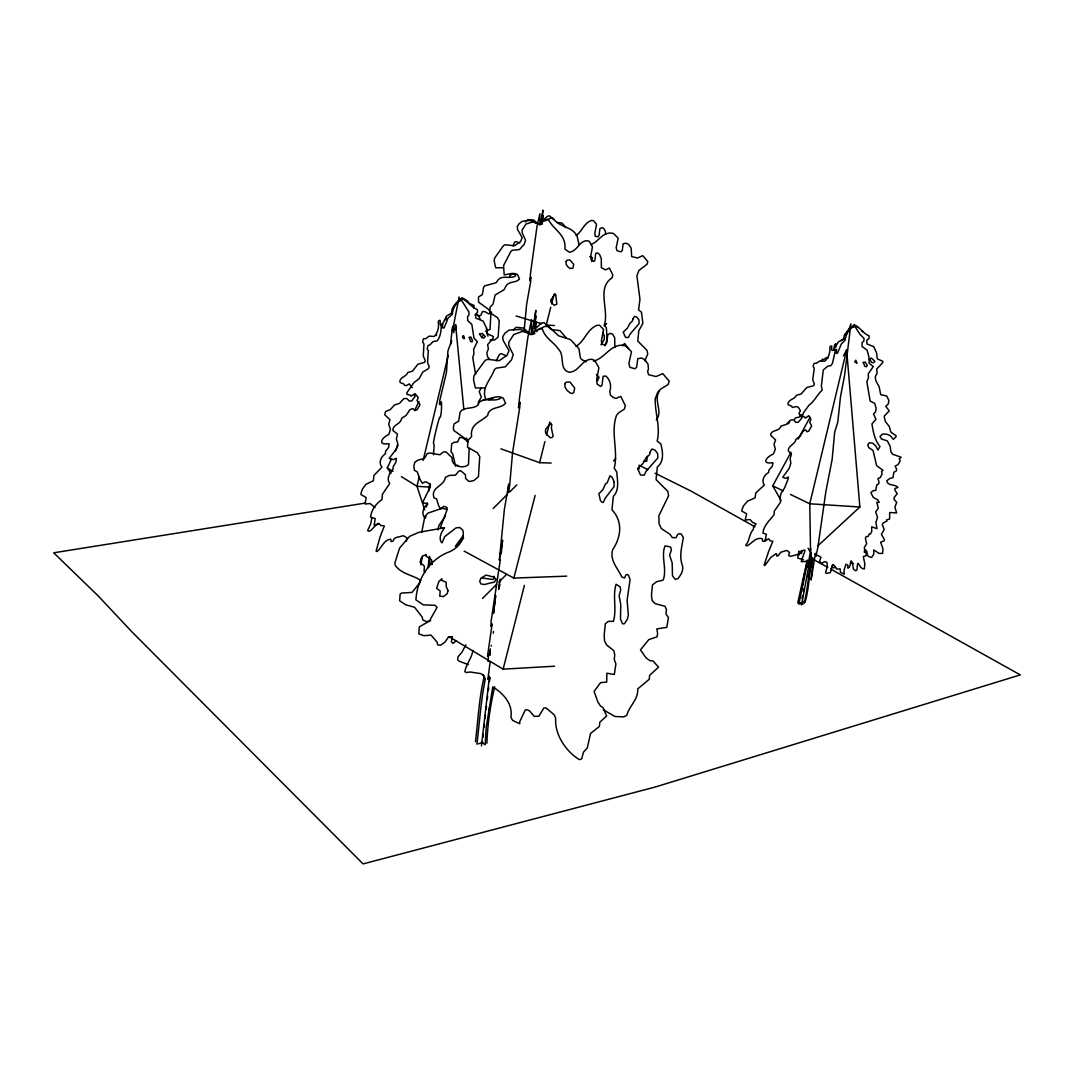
<?xml version="1.0" encoding="UTF-8"?>
<svg xmlns="http://www.w3.org/2000/svg" width="1074" height="1074" viewBox="0 0 1074 1074"><rect width="100%" height="100%" fill="white"/><g stroke="black" fill="none" stroke-linecap="round" stroke-linejoin="round"><path stroke-width="1.5" d="M801.701 588.042L801.285 590.861M539.9 223.311L539.846 213.793L537.013 226.372L530.731 271.668L529.804 280.703L530.851 277.186L530.677 281.563L526.622 304.331L524.139 330.443M864.342 552.385L864.543 549.888L865.805 550.237L866.825 551.163L867.282 554.869L868.53 556.466L871.484 557.513L873.726 554.359L873.699 549.955L879.069 553.392L882.613 553.432L882.962 548.639L880.626 542.222L884.036 540.866L884.52 539.698L881.392 534.409L884.171 529.428L882.264 524.662L883.15 522.957L886.923 521.091L886.614 519.816L889.594 519.078L889.702 512.526L896.615 512.902L894.897 507.331L896.709 502.323L894.186 499.585L893.984 497.759L897.22 493.597L894.937 490.281L894.897 488.495L897.958 487.462C895.004 483.756 887.634 486.455 886.788 480.749L889.916 478.4L892.964 477.675L893.93 472.211L896.266 470.949L896.669 469.257L895.152 466.076L897.971 464.626L900.2 460.894L899.3 458.705L901.18 457.256L892.628 454.248L890.856 451.765L890.212 446.368L887.272 440.85L881.418 438.984L880.036 436.554L882.197 434.232C886.077 433.426 891.031 434.809 892.642 438.702L893.487 439.333L896.199 436.581L895.944 435.641L890.843 432.057L889.299 426.485L885.459 421.639L884.358 417.585L884.332 416.027L889.245 410.845L885.781 406.321L888.332 403.905L888.896 400.414L886.654 395.97L880.667 394.655L879.203 386.855L875.793 380.612L875.256 376.826L877.163 372.987L876.653 369.08L882.6 362.757L882.828 361.307L877.31 358.85L876.572 352.916L873.78 346.674L866.973 343.962L866.731 340.283L869.027 338.498L869.041 335.813C863.523 333.799 860.784 328.201 855.562 325.529L848.715 329.49L844.473 334.954L843.506 339.089L838.338 341.921L833.437 350.205C829.249 352.151 833.961 343.68 830.256 346.419L829.826 347.56C830.471 352.353 828.376 358.206 824.751 361.24L820.093 360.824L816.347 363.267L814.146 363.334L813.072 366.516L814.267 368.194L812.75 379.713L814.361 383.995L813.595 385.687L806.869 387.499L801.097 393.983L796.384 395.299C794.747 399.353 789.511 398.937 788.021 403.22L788.155 404.723L791.578 406.147L792.397 407.489C796.827 406.455 797.794 405.301 800.399 410.711L798.935 413.383L801.942 417.84L798.251 422.27L795.767 422.351L793.713 419.867L790.531 420.122L786.101 424.525L780.919 426.096L780.623 427.076C778.368 431.359 772.743 429.815 770.864 433.708L770.729 435.238L775.576 439.991L774.032 444.247L775.347 449.268L773.361 454.034C766.514 456.745 761.13 464.263 771.924 462.787L772.998 462.827L772.313 466.223L768.984 470.023L768.581 472.493C764.339 474.681 760.889 480.736 764.339 485.005L755.841 492.912L755.009 497.866L747.437 501.249L743.517 505.908L742.053 509.452L741.772 511.009L746.672 513.828L745.181 520.044L750.082 519.521L752.418 522.3L756.083 523.884L753.532 527.347L753.33 529.455C749.034 533.899 749.813 540.558 745.772 545.189L746.806 545.941C751.961 543.686 755.599 536.785 762.285 538.678L762.553 541.121L764.594 541.417L766.218 539.229M433.466 454.799L434.164 445.374L433.413 442.931C434.688 434.916 437.923 422.471 439.561 417.397C441.656 420.109 442.488 392.896 440.152 404.804L439.427 403.945L439.87 400.132L446.422 372.584L447.925 351.023L450.503 343.787L452.476 327.543L452.798 326.295L452.516 330.792L459.095 297.015L460.182 301.029M535.738 326.899L535.98 322.428L534.785 328.322L535.872 315.81L534.047 328.214L535.845 310.332L531.992 334.041M807.151 560.615L797.74 602.876L802.251 603.601M431.976 564.642L432.218 561.756M486.898 743.248C487.596 724.024 490.308 705.551 494.671 686.783M431.426 560.722L431.09 563.769M469.137 448.529L468.519 464.344L467.15 465.566C461.417 468.801 450.892 465.485 452.194 457.833L445.885 451.778L443.307 452.06L439.803 454.758L430.634 453.053L427.371 453.456L424.284 458.625L418.471 459.927L414.873 462.129L413.839 466.062L414.296 470.224L417.33 472.023L420.176 479.863L422.565 483.313L424.767 481.877L426.512 482.078L430.406 484.441L430.312 486.978L422.955 501.773L423.062 502.659L427.855 504.001C423.263 506.982 420.766 514.151 425.264 518.259L426.445 514.607L428.325 512.956L442.139 508.311L446.811 509.425M484.683 388.009L475.379 387.942L473.527 379.86L473.903 375.994L476.99 371.51L485.247 360.327L487.609 359.347L499.182 360.689L507.035 355.333L508.995 350.594L503.088 340.351L502.739 336.645L504.928 333.262L508.969 330.121L520.366 329.396L531.361 334.309L531.563 319.663L527.764 337.934L519.655 396.803L518.5 407.865L519.95 402.132L519.816 406.885L512.553 452.704L509.667 485.475L508.324 492.617L508.714 484.038L504.35 509.64L499.356 560.118L502.605 540.168L501.196 553.902M486.146 709.404L486.468 706.182M484.052 727.179L484.334 724.467M542.437 221.862L542.907 215.31L541.9 223.177M812.615 557.513C808.91 572.361 809.42 587.679 805.017 602.366M487.972 336.095L486.777 332.927M500.309 581.88C500.873 570.361 496.457 601.265 499.934 584.162M429.936 557.285L428.607 567.421M436.447 335.585L436.541 334.739M429.519 556.426L427.949 567.864M482.924 737.274L483.273 734.254M428.633 491.18L429.801 483.703M810.373 551.714L810.669 548.559M488.334 690.582L488.683 687.561M808.145 576.926L808.48 574.134M490.241 650.253L489.731 655.382L490.348 651.717M485.059 718.439L485.421 715.432M541.726 222.318L542.947 210.088L540.584 224.184M481.434 745.866L489.019 680.392L489.194 676.365L487.891 679.318L490.187 661.665M487.247 699.657L487.609 696.61M811.81 558.131C808.346 573.033 808.091 588.337 804.104 603.118M421.679 532.597L424.928 516.138M835.639 347.184L835.747 343.626L834.391 345.304L834.122 350.164M489.314 655.127L490.402 648.951M420.713 562.387L421.344 558.024M805.003 571.945L804.386 574.697M493.288 633.23L493.543 631.458M647.461 456.41L646.723 461.256L643.501 461.404M810.158 553.15L807.742 567.139M802.372 585.357L802.815 582.699M848.433 330.859L850.93 323.838L844.567 375.457L840.486 396.762L837.774 422.176L834.686 432.057L832.135 459.497L825.879 491.516L817.784 547.941L815.837 556.359L815.971 553.271L815.3 554.238L811.085 580L812.602 565.407L812.132 566.991L812.535 558.279L811.165 562.655L811.286 552.573L801.553 604.971M480.951 388.332L479.205 391.634L481.34 397.192L478.333 402.132L478.346 403.851M803.312 591.653L803.822 588.727M500.296 559.89L491.1 621.255L491.019 626.424L492.147 623.86L487.515 656.227L488.549 653.811L488.133 661.423L488.401 660.779M802.103 598.554L802.573 595.909M845.587 335.088L845.735 334.336M638.963 469.123L639.486 466.358M489.341 358.837L487.623 356.863L486.791 352.876L488.442 348.808L487.623 344.7L493.221 338.015L493.342 336.471L487.529 333.88L486.334 327.624L483.005 321.032L475.863 318.186L475.339 314.293L477.541 312.4L477.366 309.567L474.01 308.023L473.996 305.446L469.217 303.378L467.405 300.908L462.075 297.793C457.041 301.848 452.624 307.486 452.382 314.158L448.046 318.159L444.206 327.691C440.555 330.336 444.368 320.951 441.253 324.523C441.253 330.013 440.729 336.484 437.172 340.941L433.077 341.559L429.909 344.929L427.976 345.506L427.183 349.037L428.325 350.473L427.559 362.663L429.184 366.677L428.593 368.583L422.767 372.06L419.222 378.598L413.852 382.653L406.791 392.883L406.992 394.413L410.12 395.017L410.912 396.199L414.98 393.594L418.202 397.501L417.034 400.602L419.934 404.415L419.088 406.469L416.887 409.892L415.141 410.55L412.725 408.603L409.906 409.677L406.173 415.356L401.609 418.336L401.381 419.437C399.89 424.619 392.466 424.754 392.883 430.486L397.514 434.097L396.346 438.904L397.796 443.71L396.266 449.174L389.137 458.41L393.205 459.672L396.4 458.316L395.957 462.008L393.151 466.854L392.923 469.513C389.553 472.963 386.17 479.205 389.741 483.595L382.438 494.228L381.941 499.585C375.913 503.746 371.429 509.828 370.543 517.144L375.202 518.541L374.168 525.414L378.625 523.36L380.921 525.481L384.331 525.991L380.075 536.933L376.101 551.069L377.081 551.512C381.847 547.727 383.713 539.873 390.748 539.175L391.124 541.578L392.977 541.229L394.333 538.504L395.944 537.577L403.448 535.725L407.113 537.94L406.321 541.148M420.766 564.776L422.418 556.52M426.324 507.076L427.224 502.686M803.271 580.054L803.822 577.382M445.683 319.864L446.422 318.266M509.532 277.401L509.922 275.629L512.244 274.018L514.325 273.937M489.395 681.547L490.308 677.6M472.909 650.468C471.768 658.12 466.156 664.256 464.827 671.653L466.103 672.512L470.144 672.015L481.018 673.653L484.079 675.976L485.273 679.157C480.91 700.664 479.487 722.721 476.937 744.282M419.276 476.601L416.967 486.294L424.767 509.895M423.143 460.424L448.247 355.319M450.946 344.002L451.724 340.767M453.644 332.685L455.577 324.603L463.861 409.677M817.784 545.901L859.871 506.995L846.634 350.003L809.769 503.787L810.561 552.573L808.104 548.223M805.5 569.287L806.749 564.145M437.803 529.938L438.93 525.454L445.442 515.95M500.9 448.825L539.618 462.679L544.907 441.535M546.545 435.024L549.794 422.001M491.221 646.065L491.395 645.393M550.747 307.204L546.223 325.073L554.399 325.516M551.58 303.955L554.05 294.222M448.919 636.587L503.129 669.156L524.407 585.384M464.129 551.096L513.842 578.081L535.134 495.45M475.487 741.745C478.011 720.493 479.031 698.422 484.038 677.184L482.938 674.579M371.886 517.681L370.718 523.83L367.644 530.543L368.744 531.321L370.651 530.637L375.913 525.199L379.176 523.763M659.584 390.815C652.817 400.052 663.49 411.261 656.308 419.853M821.476 361.522L822.241 359.253L823.839 359.468L826.671 357.494L828.215 357.924M604.85 345.895L606.971 339.988L606.998 336.404L606.34 327.825L604.34 325.046C609.294 309.903 596.271 288.114 612.113 277.763L612.838 275.051L609.374 268.044L605.508 269.91L601.346 267.708L601.319 258.794L599.654 254.619L597.802 252.967L595.734 253.303L594.889 260.284L593.828 261.492L591.103 259.787L590.673 256.525L592.445 246.845L589.357 241.516L587.344 240.603C578.899 240.885 577.611 251.182 569.381 252.229L564.924 249.181C566.401 234.508 554.13 230.521 548.425 219.687L546.478 219.297L542.853 221.539L540.987 224.359L539.135 224.735L533.59 219.969L527.683 219.74L525.508 221.969M390.963 473.392L387.284 467.875L391.607 458.826M395.192 451.281L398.078 445.254M414.604 410.563L418.914 401.515M513.036 245.812L514.58 242.214L515.815 241.596L519.722 242.925M486.535 329.691L486.67 328.188M644.762 360.945L647.729 354.044L647.058 350.446L637.795 341.049L638.762 330.832L642.883 323.381L641.447 312.145L638.56 309.916L639.956 299.243L636.909 275.83L638.936 270.447L646.978 264.311L647.837 261.667L642.749 255.625L637.513 257.988L631.646 256.565L631.163 248.148L628.652 244.456L625.981 243.167L623.108 243.798L622.276 250.551L620.853 251.853L616.946 250.658L616.167 247.624L618.194 238.16L613.576 233.541L610.69 232.964C601.735 233.112 598.406 241.798 590.915 244.59M465.874 644.843L461.941 652.227L458.088 656.697L457.618 659.758L459.256 661.248L468.358 664.605M780.946 500.35L772.716 485.837L791.001 452.248M798.157 439.105L810.078 417.182M843.466 355.843L846.634 350.003M788.021 423.975L789.632 422.082M801.285 553.66L801.768 552.788M846.137 333.786L849.131 329.288L853.145 326.617L855.105 326.751L860.032 334.403L864.006 338.364L863.872 341.129L862.06 342.66L862.073 346.486L867.08 350.191L868.92 357.024L869.202 363.281L873.283 366.61L868.235 373.806L868.45 377.927L866.839 381.632L870.128 401.005L874.639 403.314L876.156 408.321L875.565 411.879L873.498 414L875.941 419.303L871.954 423.935C873.162 431.842 874.773 440.327 879.982 446.516L877.914 449.993L875.86 446.046L872.853 443.24L869.484 442.676L867.738 444.743L868.678 447.536L873.068 450.503L876.572 465.592L883.043 470.318L881.526 471.499L882.116 473.983L880.224 477.541L877.982 478.561L879.015 482.213L878.626 483.944L876.76 484.83L875.766 490.442L873.39 490.63L870.88 492.523L873.108 497.235L878.076 500.162L879.203 502.444L876.76 502.296L878.331 508.177L875.646 511.962L877.539 517.373L875.901 522.34L876.975 528.636L871.658 526.81L871.739 531.496L870.329 534.127C868.02 532.691 869.859 537.658 866.141 536.557L865.389 538.181L866.637 543.659L864.234 547.686L866.423 554.667L865.993 555.808L863.321 556.52L864.812 563.863L864.328 568.898C858.502 569.462 857.938 555.688 856.945 569.891L855.642 570.791L853.441 569.032L852.394 563.044L850.715 561.192C850.38 563.098 850.071 569.126 847.614 567.891L848.004 565.34L845.976 564.172L844.003 570.24L844.312 574.187L840.418 572.281L840.15 568.884L836.713 569.099L833.706 564.857L832.202 565.166L830.377 572.576L826.416 573.422L825.517 572.455L827.396 566.441L826.886 562.212L824.335 561.662L821.677 563.474L819.529 561.205L820.966 557.245L814.777 553.875M833.169 564.857L831.934 567.287L833.209 567.945L835.72 567.085M591.573 261.479L592.486 257.747L589.747 256.552M597.48 380.639L599.064 377.31L596.446 374.477M496.161 360.864L499.598 354.272L501.142 353.628L506.055 355.655M600.984 344.754L604.232 339.559L604.286 335.773L602.809 332.416M481.85 337.317L483.166 335.424M463.015 535.872L455.363 546.33L463.632 538.061M613.59 461.041L615.644 458.437M802.117 550.922L797.982 556.157L797.714 558.05L803.5 559.863M456.423 640.695L452.879 643.366L451.389 641.661L452.396 636.64L448.422 637.057L445.039 642.051L440.743 645.179L437.615 644.883L437.105 642.158L431.036 635.096L423.774 635.701L418.753 633.794L419.33 626.867L429.291 621.188L437.091 607.387L434.983 605.266L423.344 604.89L415.933 599.883C416.927 579.383 429.358 559.259 449.133 551.929C457.497 548.572 465.539 539.685 462.787 530.167L459.847 527.549L456.088 527.844L444.676 536.651L442.032 542.894L440.783 541.471C438.93 536.664 441.656 531.657 444.502 527.858L440.582 527.965L440.515 527.106L446.932 510.11L447.079 507.546L443.924 506.324L440.649 508.727L438.742 505.975L436.568 498.913L434.097 497.987C430.056 486.978 444.314 486.495 445.334 477.366L449.469 475.393L455.51 475.191L458.437 471.513L460.531 470.533L465.498 474.802L465.592 478.494L469.083 481.528L473.809 480.588L478.44 476.722L479.769 456.598L477.487 452.825L467.539 447.2L467.834 440.541L471.62 436.581C469.821 423.881 480.575 422.203 487.677 415.423L488.227 413.034C492.026 406.294 501.061 408.818 505.545 403.18L503.236 398.078C497.437 394.883 491.623 398.508 485.851 399.38C480.83 388.05 490.993 379.511 494.389 369.671L496.282 368.14L505.304 366.811L511.56 359.75L513.211 354.648L508.888 345.895L508.727 342.324L513.734 334.551L522.541 331.369L530.811 333.826L533.496 332.309L536.127 327.919L541.296 323.247L544.088 322.63L551.204 329.476L559.984 330.644L565.944 337.625M536.53 331.638L538.195 329.745M801.379 414.658L799.217 417.088L795.472 417.867L794.532 419.343M493.167 508.526L507.344 494.362M509.707 491.999L516.795 484.911M482.508 598.446L496.618 584.337M498.967 581.987L506.015 574.939M622.302 345.788L624.638 343.465L628.827 349.09M420.256 582.215L412.027 592.418L401.649 593.036L400.132 594.016L399.635 600.769L405.744 604.796L414.551 607.253L422.163 617.04L422.874 620.034L426.727 621.698L430.634 620.691M513.318 329.893L516.07 327.288L523.535 328.107L530.583 334.632L532.932 334.323L535.295 330.94L539.913 328.456L542.397 329.127C545.364 338.525 553.754 341.948 558.614 349.318C565.273 355.883 558.44 369.147 569.193 372.262C579.638 371.805 581.625 358.703 592.311 359.32L594.902 360.676L598.903 367.751L596.58 379.86L597.144 384.049L600.661 386.492L602.044 385.069L603.132 376.289L605.817 376.061C610.099 379.498 611.71 386.116 609.79 391.231L610.408 395.178L613.093 397.299L615.805 398.414L620.826 396.44L625.323 405.744L624.383 409.1L618.611 412.872L616.503 415.437C610.354 432.433 618.557 450.865 614.207 468.264L616.785 472.023C617.241 480.024 619.765 489.932 613.348 496.363L611.952 509.774C623.148 521.722 621.148 536.973 612.636 549.794C609.602 560.682 617.792 568.065 621.792 576.926L624.531 578.054L625.927 574.885L627.162 574.483L628.532 575.167L630.062 579.557L627.095 600.339L628.357 615.04L627.431 619.04L624.464 623.726L622.437 623.806L620.504 619.094L620.759 604.716L619.121 595.694L620.691 590.056L620.168 586.86L616.087 584.243C612.355 596.057 617.013 609.159 613.415 621.349L608.461 621.309L605.347 623.699L604.206 634.761L604.514 640.869L606.676 645.018L613.845 650.669L614.731 654.791L614.261 659.436L615.899 664.027L614.328 674.445L606.877 673.223L606.689 682.084L600.608 682.608L594.083 691.441L597.856 701.886L600.541 706.088L602.85 707.377L606.676 716.009L599.829 722.171L599.373 726.467L590.579 733.408L587.317 747.84L583.451 752.23L581.665 758.956L579.342 759.64C565.864 751.263 554.587 734.817 555.661 718.144L554.077 714.693L545.968 707.86L543.78 708.048L538.947 716.17L534.248 716.358L529.804 711.176L527.468 709.766L525.293 709.954L519.709 721.688L519.789 723.769L512.701 720.453L510.888 717.325C513.144 703.98 503.33 693.388 492.765 686.917L486.173 727.554L485.166 744.725L481.528 742.228M456.826 302.734L460.894 299.27L468.976 312.037L468.962 314.95L467.593 316.602L467.727 320.643L471.848 324.455L473.996 338.216L477.366 341.666L473.607 349.332L473.916 353.682L472.761 357.615L475.514 373.927M604.219 325.825L606.609 323.623M576.107 346.365C584.927 340.861 586.968 329.356 597.01 325.315L599.587 325.261L603.561 329.49L601.373 341.089L601.95 344.432L605.414 344.794L606.743 342.901L607.75 334.82L610.327 333.343L612.663 334.162L614.731 337.8L614.825 347.439M493.342 397.783L491.852 399.112L488.549 399.635M576.013 235.555C582.269 231.487 583.759 223.083 591.331 220.506L593.385 220.586L596.54 224.211L594.821 233.541L595.291 236.293L598.03 236.763L599.091 235.273L599.869 228.762L601.923 227.675L603.776 228.453L605.441 231.528L605.575 234.28M840.888 340.673L844.835 338.444M500.752 398.105C494.121 402.723 485.086 396.615 478.843 402.616L478.225 404.871C473.674 409.181 466.586 406.925 461.578 410.375L460.102 412.201L458.652 421.142L454.034 423.894L453.322 427.962L453.886 430.54L466.546 439.615L468.049 441.938M545.109 220.882L550.371 218.183L553.285 218.304C559.353 227.782 571.663 225.835 577.033 235.971L579.047 244.536M539.537 329.074L544.921 326.389L548.639 326.536L558.493 335.759L570.482 339.599L578.953 348.755L580.309 357.454L581.517 359.441L586.176 361.844M593.398 361.146C604.796 358.313 609.388 345.546 621.927 345.157L625.605 345.895L631.485 351.681L628.881 363.495L629.861 367.295L634.841 368.798L636.667 367.174L637.741 358.756L641.42 357.991L644.83 359.602L648.011 364.22L648.454 369.174L647.582 371.215L648.602 374.732L656.08 376.531L662.765 373.618L669.236 381.163L668.135 384.465L660.537 389.218L657.825 392.064L655.221 398.749C654.858 413.181 660.671 426.928 657.181 441.105L660.832 443.884C662.725 451.577 664.497 461.364 657.328 467.002L656.066 479.635L667.786 491.315L668.619 495.758L658.845 515.802L659.087 523.75L661.302 528.542L670.082 534.396L672.297 537.564L675.976 537.738L677.667 534.476L679.292 533.738L681.104 533.939L683.319 537.416C681.95 546.908 678.835 556.171 682.487 565.676C683.628 570.71 680.876 574.939 677.909 578.658L675.251 579.383L672.472 575.798L672.176 562.843L669.599 555.258L671.425 549.7L670.592 546.988L665.034 545.901C660.671 556.574 667.33 568.831 663.168 580.135L656.55 581.746L652.482 584.927L651.448 595.278L652.16 600.675L655.247 603.669L665.074 606.286L666.43 609.67L666.028 613.979L668.404 617.51L666.806 627.35L656.832 628.908L657.65 633.526L656.979 636.895L648.857 639.567L640.453 649.877L646.051 657.852L649.851 660.617L653.005 660.913L658.523 667.182L649.649 675.264L649.246 679.278L637.714 688.89C638.439 699.724 629.122 705.819 626.813 715.351L623.685 716.908L614.999 716.492L603.333 709.807M482.602 400.575L485.327 399.38M478.427 743.812L482.857 742.376M475.339 315.058L477.259 314.534L478.454 315.42L480.199 319.26M485.515 331.289L490.039 329.409L490.912 313.165L488.563 309.433L478.615 302.156L478.427 298.089L478.762 296.786L482.401 294.558L483.582 287.335L484.75 285.859L496.107 282.744L498.363 279.549C503.236 274.716 510.405 279.576 515.601 275.843L514.996 273.642M801.499 603.481L798.868 604.112L807.742 561.219L807.755 560.118L805.191 561.595L801.191 561.621L805.03 550.667L804.52 549.955L799.499 551.835L797.62 554.506L790.612 556.332L788.611 555.527L789.524 552.479L786.853 550.398L780.838 552.211L778.207 555.701L776.717 556.037L776.65 553.754L775.616 553.996L770.702 557.594L764.876 565.542L764.151 565.139L768.541 551.7L772.85 541.296L770.233 540.84L768.648 538.839L764.997 540.813L766.42 534.302L762.916 533.013C763.735 525.267 769.857 520.34 774.072 514.634L774.273 511.211L780.556 502.149L780.086 497.195L780.986 493.557L784.678 487.703L788.074 479.071L788.41 477.084L785.792 478.386L782.745 477.232L789.135 468.425L790.826 463.243L790.128 458.692L791.471 454.141L788.209 450.771C788.289 445.401 795.23 444.475 796.089 439.199L799.915 436.339L803.339 430.929L805.634 429.868L806.977 431.775L808.762 431.063L811.635 425.854L809.729 422.27L810.924 419.316L808.762 415.665L805.352 418.162L804.842 417.061L802.453 416.511L803.339 413.007L808.87 405.314C814.468 401.3 817.354 394.44 822.268 390.063L821.355 386.278L823.234 370.06L827.557 366.274L830.806 365.643L832.417 363.442L835.478 350.084C838.27 346.741 834.337 355.373 837.492 353.051L841.345 344.002L845.077 340.163C845.869 334.014 849.615 328.684 854.125 324.59L857.992 327.476M443.656 527.925L418.914 532.274L409.583 536.382L399.568 548.116L394.91 562.857L395.313 565.501C401.716 574.201 412.523 574.885 420.874 580.484M542.477 223.929L539.739 224.56L531.133 220.667L528.18 220.546L522.192 221.284L519.024 223.808L517.306 226.52L517.561 229.487L522.179 237.676L520.621 241.475L514.446 245.798L505.371 244.751L503.518 245.557L494.564 258.163L494.241 261.264L495.678 267.762L502.994 267.788M531.361 334.309L534.852 333.531M365.093 503.115L53.7 552.801L98.432 596.164L131.632 631.566L363.066 863.912L655.113 787.054L1020.3 674.902L830.752 569.099M557.352 222.493L562.132 223.083L565.823 227.688M477.836 315.917L480.736 315.461L482.441 311.621L484.938 311.648L488.549 313.89L491.677 312.091M503.129 669.156L554.546 666.216M513.842 578.081L566.683 576.147M539.618 462.679L551.163 463.055M430.218 487.14L416.967 486.294L401.421 476.641M859.871 506.995L809.769 503.787L790.504 494.456M482.468 578.081L492.845 579.477L494.349 578.43L494.094 576.255M467.257 440.984L462.76 437.803L459.672 437.494L457.564 442.058L453.98 442.313L451.698 443.831L451.026 451.684L452.785 454.007L455.51 466.103M516.111 315.984L541.457 323.636M853.602 563.608L851.682 563.018L851.628 561.098M374.987 507.519L370.074 503.505L365.133 504.068L366.167 497.531L360.971 494.564L361.132 492.926L362.354 489.194L365.992 484.28L373.43 480.722L373.913 475.487L381.955 467.15C378.249 462.988 380.934 456.423 385.324 453.966L385.553 451.362L388.64 447.361L389.083 443.777L387.996 443.737C377.377 445.388 381.673 437.574 388.788 434.5L390.439 429.479L388.721 424.19L389.969 419.706L384.68 414.698L385.539 411.557L390.399 409.543L394.373 405.046L399.515 403.381L403.69 398.723L406.912 398.441L409.207 401.072L411.731 400.964L415.155 396.293L414.215 395.017M772.716 485.837L783.094 490.858M638.896 465.19L647.689 469.553M655.019 473.191L690.743 490.939L754.901 526.757M456.92 465.096L457.967 465.619M800.157 602.742L802.855 604.219M798.667 551.177L801.58 552.815M811.783 558.507L827.826 567.461M489.999 339.975L494.523 340.015L498.135 337.155L499.249 320.884L497.49 317.676L489.811 312.534L490.066 307.164L493.02 304.184L495.101 295.055L504.122 289.658L505.975 286.046C508.942 280.811 515.95 283.335 519.454 279.012L517.681 274.756C513.359 271.91 508.687 274.447 504.189 274.877L503.558 265.56L510.902 251.37L512.365 250.229L519.373 249.611L524.26 244.228L525.548 240.2L522.219 232.937L522.098 230.051L526.005 224.036L532.865 221.902L539.309 224.265L541.403 223.177L543.471 219.754L547.512 216.236L549.687 215.861L553.66 219.74M387.284 467.875L392.936 471.379M861.751 330.993L862.731 331.691M474.01 308.023L463.901 299.27L461.229 299.471L456.155 302.922L454.114 305.54L452.235 308.708L451.563 313.084L446.502 316.092L442.139 324.845C437.95 326.858 442.233 317.998 438.608 320.858L438.246 322.066C439.253 326.926 437.668 333.195 434.111 336.524L429.318 336.081L425.693 338.672L423.451 338.753L422.592 342.123L423.948 343.881L423.277 356.031L425.237 360.569L424.592 362.341L417.88 364.274L412.483 371.134L407.771 372.53C406.455 376.773 401.032 376.41 399.864 380.894L400.119 382.478L403.703 383.982L404.629 385.391L406.334 385.606L409.261 383.915L412.215 387.768M424.995 572.227L424.042 571.314L424.418 566.213L419.988 562.105L422.592 556.023L426.217 554.587L425.841 555.916L431.627 559.93L431.721 564.306M466.613 438.044L466.948 441.387M489.261 708.236L489.476 710.545M804.037 601.319L804.131 602.85M455.577 324.603L455.873 329.57M614.113 481.837L614.046 486.629L605.051 498.443L603.387 502.337L602.286 502.484L600.42 500.565L598.862 493.731L602.823 489.717L605.561 483.81L607.065 483.072L610.005 475.782L612.207 477.406L614.113 481.837M495.866 579.262L494.644 581.987L484.32 584.538L480.883 583.907L479.716 581.396L480.816 578.228L486.146 575.073L494.201 577.248L495.866 579.262M551.633 424.66L551.459 428.526L553.191 436.312L551.727 437.709L549.969 437.615L545.78 433.386L545.417 430.701L545.847 428.875L550.922 423.21L551.633 424.66M555.647 294.907L556.856 304.063L554.318 305.325L551.029 302.25L550.747 300.143L555.083 293.806L555.647 294.907M495.584 596.889L493.503 613.415L495.53 595.412L495.584 596.889M566.105 261.492L566.065 264.15L567.743 266.741L570.133 268.513L572.925 268.111L573.691 264.352L569.932 259.895L567.085 260.244L566.105 261.492M564.978 383.633L564.951 386.989L567.099 390.439L570.146 392.923L571.945 393.5L573.731 392.708L574.724 388.036L569.891 382.008L566.24 382.156L564.978 383.633M464.143 338.095L464.089 338.766C460.625 337.088 464.169 333.141 464.143 338.095M632.855 319.153L632.613 320.884L629.982 323.274L627.283 328.255L623.188 332.135L625.524 337.37L628.384 337.505L630.008 334.229L639.111 323.502L638.99 319.958L636.801 317.099L634.398 316.36L632.855 319.153M448.059 590.552L447.12 593.801L443.455 596.567L439.749 596.151L440.179 590.955L436.621 588.31L438.917 581.41L441.924 578.805L441.589 580.255L446.247 582.363L446.22 586.673L448.059 590.552M649.877 452.503L649.569 454.664L646.199 457.605L642.749 463.753L637.54 468.519L640.493 475.003L644.118 475.191L646.199 471.15L657.812 457.927L657.677 453.537L654.912 449.993L651.851 449.066L649.877 452.503M856.824 362.972L854.703 361.898L855.763 360.206L856.824 362.972M469.257 337.411L470.627 341.545L471.929 341.908L472.506 340.579L470.909 337.102L469.257 337.411M479.568 334.121L482.132 337.827L484.334 337.894L485.206 336.484L482.32 333.464L479.568 334.121M863.281 362.408L864.825 366.355L866.449 366.731L867.228 365.482L865.376 362.153L863.281 362.408M869.497 359.052L871.752 362.569L873.887 362.636L874.854 361.294L871.363 358.031L869.497 359.052"/></g></svg>
